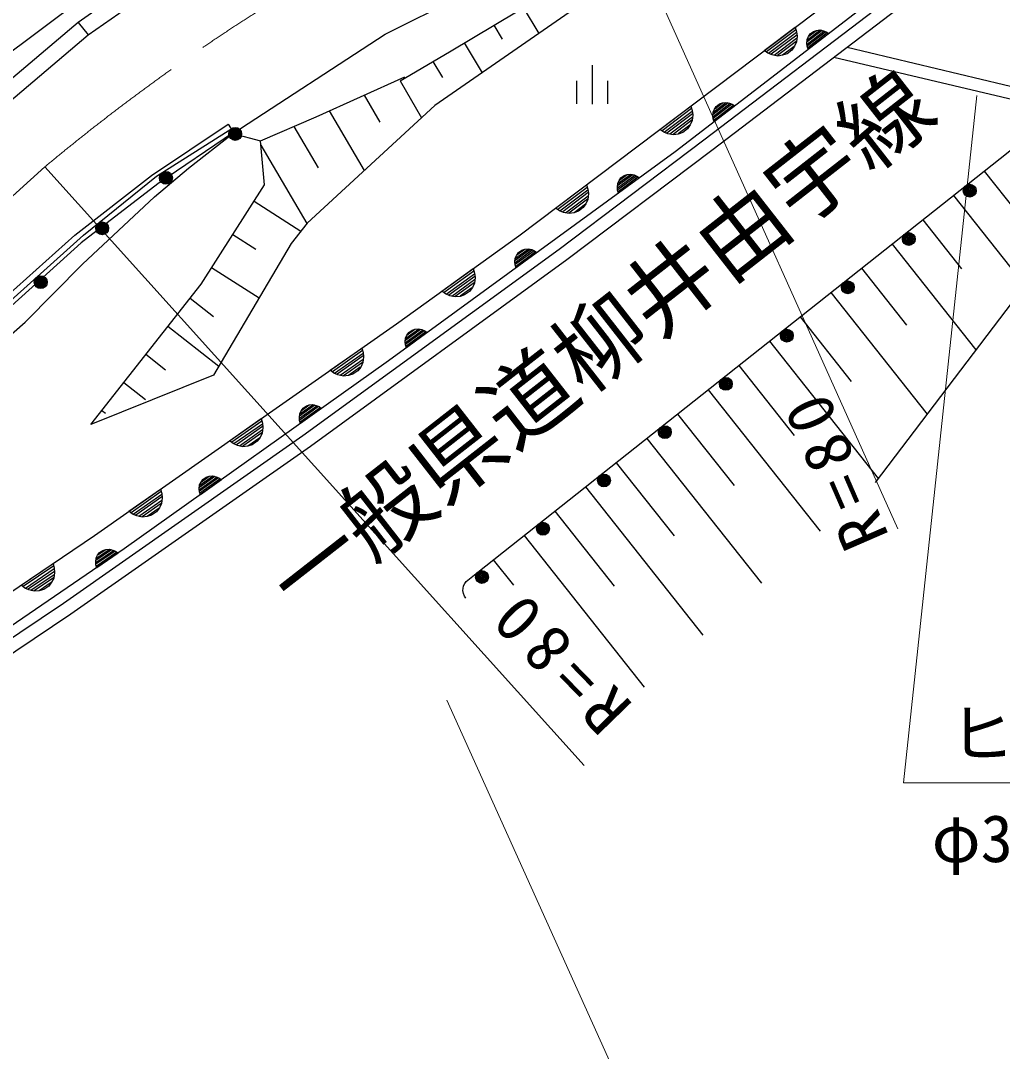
# Model space of a CAD drawing. Units: millimetres, scale not verified. Extents: x 40000 to 680000, y 20000 to 380000.
# Drawn here: x 262815 to 300848, y 240612 to 280546 of the extents above; entities that cross this region are included whole.
import ezdxf
from ezdxf.enums import TextEntityAlignment as Align

# ---------------------------------------------------------------- set-up
doc = ezdxf.new("R2010")
doc.units = ezdxf.units.MM
doc.header["$LTSCALE"] = 1000
doc.linetypes.add('CHAIN', pattern=[18.5, 12, -1.5, 3.5, -1.5])
for name, color, linetype, lineweight in [('M-BGD', 7, 'Continuous', 25), ('M-BMK', 2, 'CHAIN', 13), ('M-STR-HTXT', 7, 'Continuous', 13)]:
    doc.layers.add(name, color=color, linetype=linetype, lineweight=lineweight)
doc.layers.add('M-BGD-HTXT', color=7, linetype='Continuous')
doc.styles.add('ＭＳ ゴシック', font='')
doc.styles.get('ＭＳ ゴシック').set_extended_font_data('MS Gothic')

# ---------------------------------------------------------------- blocks, each defined once
blk = doc.blocks.new('BUHIN3')
at = {"color": 7, "linetype": 'Continuous', "lineweight": 25}
for p, q in [((-530, 530), (530, -530)), ((316, 533), (952, -104)), ((-533, -315), (103, -952))]:
    blk.add_line(p, q, dxfattribs=at)

msp = doc.modelspace()

# ---------------------------------------------------------------- linework, layer by layer
at = {"layer": 'M-BGD'}
for p, q in [((289174, 284409), (278858, 277253)), ((282115, 272207), (298280, 284415)), ((299388, 284104), (288175, 275467)), ((276931, 280027), (284257, 283666)), ((269184, 283374), (265043, 280478)), ((265427, 279991), (269539, 282866)), ((260677, 278032), (266770, 282585)), ((279425, 279340), (284001, 282074)), ((297688, 282314), (289287, 275914)), ((297991, 281916), (289588, 275515)), ((282285, 281049), (282884, 280046)), ((265043, 280478), (258592, 275002)), ((265043, 280478), (265427, 279991)), ((281141, 280365), (281464, 279825)), ((259007, 274541), (265427, 279991)), ((271036, 276173), (276931, 280027)), ((291620, 279385), (292817, 280289)), ((292843, 280191), (291706, 279332)), ((291792, 279280), (292870, 280094)), ((292881, 279985), (291897, 279242)), ((292817, 280289), (292873, 280115)), ((292873, 280115), (292892, 279946)), ((292892, 279946), (292875, 279726)), ((293285, 279639), (293936, 280141)), ((293862, 280163), (293286, 279719)), ((294006, 280116), (293293, 279567)), ((293295, 279805), (293775, 280175)), ((293311, 279502), (294064, 280082)), ((294122, 280048), (293330, 279437)), ((293338, 279926), (293408, 280028)), ((293643, 280152), (293348, 279925)), ((293408, 280028), (293531, 280122)), ((293531, 280122), (293647, 280164)), ((293647, 280164), (293771, 280184)), ((293771, 280184), (293915, 280156)), ((293915, 280156), (294022, 280116)), ((294022, 280116), (294122, 280048)), ((279997, 279681), (280690, 278523)), ((292007, 279207), (292878, 279865)), ((292863, 279736), (292138, 279189)), ((292336, 279220), (292781, 279557)), ((292797, 279555), (292690, 279404)), ((292875, 279726), (292797, 279555)), ((293277, 279665), (293287, 279812)), ((293291, 279553), (293277, 279665)), ((293287, 279812), (293338, 279926)), ((293330, 279437), (293291, 279553)), ((277512, 278218), (279425, 279340)), ((291768, 279281), (291620, 279385)), ((291928, 279218), (291768, 279281)), ((292144, 279175), (291928, 279218)), ((292330, 279202), (292144, 279175)), ((292505, 279264), (292330, 279202)), ((292690, 279404), (292505, 279264)), ((294835, 279512), (303577, 277436)), ((278788, 278966), (279155, 278339)), ((303078, 277041), (294321, 279121)), ((274263, 276822), (277697, 278370)), ((277512, 278218), (278351, 276786)), ((276124, 277661), (276737, 276615)), ((280533, 259184), (304154, 277892)), ((278858, 277253), (273911, 272693)), ((287578, 276333), (288775, 277237)), ((288775, 277237), (288831, 277063)), ((289641, 276833), (290293, 277335)), ((290219, 277357), (289643, 276913)), ((290363, 277310), (289650, 276760)), ((289652, 276999), (290131, 277368)), ((289668, 276696), (290421, 277275)), ((290478, 277241), (289686, 276631)), ((289694, 277120), (289765, 277221)), ((290000, 277346), (289705, 277119)), ((289765, 277221), (289887, 277316)), ((289887, 277316), (290003, 277358)), ((290003, 277358), (290127, 277378)), ((290127, 277378), (290272, 277350)), ((290272, 277350), (290379, 277309)), ((290379, 277309), (290478, 277241)), ((272104, 275888), (274263, 276822)), ((274768, 277049), (276125, 274734)), ((288802, 277139), (287665, 276280)), ((287751, 276228), (288828, 277042)), ((288840, 276933), (287855, 276190)), ((287966, 276155), (288837, 276813)), ((288831, 277063), (288851, 276894)), ((288851, 276894), (288833, 276674)), ((289634, 276859), (289644, 277005)), ((289648, 276746), (289634, 276859)), ((289644, 277005), (289694, 277120)), ((267891, 274548), (270850, 276529)), ((268085, 274520), (270995, 276367)), ((270850, 276529), (271057, 276217)), ((273405, 276450), (274348, 274841)), ((288821, 276684), (288097, 276137)), ((288294, 276169), (288740, 276505)), ((288649, 276352), (288464, 276212)), ((288756, 276503), (288649, 276352)), ((288833, 276674), (288756, 276503)), ((289686, 276631), (289648, 276746)), ((271057, 276217), (268125, 274223)), ((269321, 274827), (271036, 276173)), ((271036, 276173), (272104, 275888)), ((287727, 276229), (287578, 276333)), ((287887, 276166), (287727, 276229)), ((288103, 276123), (287887, 276166)), ((288289, 276150), (288103, 276123)), ((288464, 276212), (288289, 276150)), ((272268, 274190), (272104, 275888)), ((272121, 275717), (273901, 272681)), ((289287, 275914), (283674, 271680)), ((288175, 275467), (277069, 267369)), ((289588, 275515), (283972, 271278)), ((268007, 273713), (269321, 274827)), ((264910, 272240), (267891, 274548)), ((265250, 272236), (268085, 274520)), ((285938, 274068), (286603, 274553)), ((286530, 274577), (285942, 274148)), ((286672, 274526), (285945, 273995)), ((285946, 274240), (285999, 274354)), ((285954, 274234), (286442, 274590)), ((285962, 273930), (286729, 274490)), ((286786, 274454), (285978, 273865)), ((285999, 274354), (286072, 274453)), ((286311, 274572), (286010, 274352)), ((286072, 274453), (286197, 274545)), ((286197, 274545), (286314, 274583)), ((286314, 274583), (286439, 274600)), ((286439, 274600), (286582, 274568)), ((286582, 274568), (286688, 274525)), ((286688, 274525), (286786, 274454)), ((300142, 274715), (301390, 273139)), ((268125, 274223), (265166, 271932)), ((269805, 270340), (272268, 274190)), ((283537, 273281), (284734, 274185)), ((284761, 274087), (283623, 273228)), ((283710, 273176), (284787, 273990)), ((284734, 274185), (284790, 274011)), ((284790, 274011), (284809, 273842)), ((285932, 274094), (285946, 274240)), ((285943, 273981), (285932, 274094)), ((285978, 273865), (285943, 273981)), ((265208, 271115), (268007, 273713)), ((284799, 273881), (283814, 273138)), ((283925, 273103), (284795, 273761)), ((284780, 273632), (284056, 273085)), ((284792, 273622), (284715, 273451)), ((284809, 273842), (284792, 273622)), ((298953, 273773), (301714, 270287)), ((271857, 273548), (273669, 272389)), ((283686, 273177), (283537, 273281)), ((283846, 273114), (283686, 273177)), ((284422, 273160), (284248, 273099)), ((284253, 273117), (284699, 273453)), ((284608, 273300), (284422, 273160)), ((284715, 273451), (284608, 273300)), ((284062, 273071), (283846, 273114)), ((284248, 273099), (284062, 273071)), ((297765, 272832), (299266, 270936)), ((273911, 272693), (273296, 271917)), ((251255, 259946), (264910, 272240)), ((251421, 259796), (265250, 272236)), ((271036, 272265), (271931, 271692)), ((277372, 268794), (282115, 272207)), ((265166, 271932), (251507, 259634)), ((273296, 271917), (270289, 266808)), ((283674, 271680), (273749, 264458)), ((281971, 271175), (282636, 271660)), ((282563, 271684), (281975, 271255)), ((282705, 271633), (281978, 271103)), ((281987, 271341), (282475, 271698)), ((281994, 271038), (282762, 271597)), ((282819, 271561), (282011, 270972)), ((282032, 271461), (282105, 271561)), ((282344, 271679), (282043, 271459)), ((282105, 271561), (282230, 271652)), ((282230, 271652), (282347, 271691)), ((282347, 271691), (282471, 271707)), ((282471, 271707), (282615, 271676)), ((282615, 271676), (282721, 271632)), ((282721, 271632), (282819, 271561)), ((296576, 271891), (299821, 267794)), ((283972, 271278), (274040, 264051)), ((281965, 271201), (281979, 271348)), ((281976, 271089), (281965, 271201)), ((281979, 271348), (282032, 271461)), ((302591, 271442), (295920, 262655)), ((262989, 268869), (265208, 271115)), ((270215, 270982), (272053, 269806)), ((279135, 270062), (280352, 270938)), ((280376, 270840), (279220, 270008)), ((280352, 270938), (280404, 270763)), ((280404, 270763), (280420, 270594)), ((282011, 270972), (281976, 271089)), ((295388, 270950), (297131, 268749)), ((279305, 269954), (280401, 270742)), ((280410, 270633), (279408, 269913)), ((279518, 269876), (280404, 270513)), ((280385, 270385), (279649, 269855)), ((280397, 270375), (280316, 270205)), ((280420, 270594), (280397, 270375)), ((265535, 264900), (269805, 270340)), ((279281, 269955), (279135, 270062)), ((279847, 269882), (280300, 270208)), ((280206, 270057), (280017, 269921)), ((280316, 270205), (280206, 270057)), ((294200, 270009), (297928, 265301)), ((269378, 269796), (270291, 269079)), ((279439, 269889), (279281, 269955)), ((279654, 269840), (279439, 269889)), ((279841, 269864), (279654, 269840)), ((280017, 269921), (279841, 269864)), ((261288, 267364), (262989, 268869)), ((265674, 260601), (277372, 268794)), ((293011, 269067), (294996, 266561)), ((268524, 268708), (270496, 267160)), ((277720, 268076), (278385, 268560)), ((278312, 268584), (277724, 268156)), ((278454, 268533), (277727, 268003)), ((277735, 268241), (278224, 268598)), ((277743, 267938), (278511, 268497)), ((278568, 268462), (277760, 267873)), ((277781, 268361), (277854, 268461)), ((278092, 268579), (277792, 268360)), ((277854, 268461), (277979, 268552)), ((277979, 268552), (278096, 268591)), ((278096, 268591), (278220, 268607)), ((278220, 268607), (278364, 268576)), ((278364, 268576), (278470, 268533)), ((278470, 268533), (278568, 268462)), ((277714, 268102), (277728, 268248)), ((277725, 267989), (277714, 268102)), ((277760, 267873), (277725, 267989)), ((277728, 268248), (277781, 268361)), ((291823, 268126), (296035, 262807)), ((267670, 267620), (268434, 267020)), ((274808, 266998), (276036, 267859)), ((276059, 267760), (274892, 266943)), ((274977, 266888), (276083, 267662)), ((276036, 267859), (276086, 267683)), ((276086, 267683), (276099, 267514)), ((277069, 267369), (266830, 260080)), ((276090, 267553), (275080, 266845)), ((275189, 266807), (276083, 267433)), ((276063, 267305), (275319, 266784)), ((276074, 267295), (275991, 267126)), ((276099, 267514), (276074, 267295)), ((290634, 267185), (292778, 264478)), ((270289, 266808), (265535, 264900)), ((274953, 266889), (274808, 266998)), ((275110, 266821), (274953, 266889)), ((275325, 266770), (275110, 266821)), ((275512, 266791), (275325, 266770)), ((275688, 266846), (275512, 266791)), ((275517, 266808), (275975, 267129)), ((275879, 266979), (275688, 266846)), ((275991, 267126), (275879, 266979)), ((266816, 266532), (267657, 265872)), ((289446, 266244), (293785, 260765)), ((273620, 265144), (274290, 265621)), ((274217, 265646), (273625, 265224)), ((274359, 265593), (273626, 265071)), ((273637, 265309), (274130, 265660)), ((273998, 265643), (273695, 265427)), ((273758, 265528), (273885, 265617)), ((273885, 265617), (274002, 265655)), ((274002, 265655), (274126, 265670)), ((274126, 265670), (274270, 265637)), ((274270, 265637), (274375, 265592)), ((274375, 265592), (274472, 265520)), ((265962, 265444), (266098, 265337)), ((273614, 265170), (273630, 265316)), ((273624, 265057), (273614, 265170)), ((273630, 265316), (273684, 265429)), ((273642, 265006), (274416, 265557)), ((274472, 265520), (273658, 264940)), ((273684, 265429), (273758, 265528)), ((288258, 265302), (290453, 262530)), ((270908, 264267), (272137, 265128)), ((272160, 265029), (270993, 264212)), ((271077, 264157), (272183, 264931)), ((272191, 264822), (271180, 264114)), ((272137, 265128), (272187, 264952)), ((272200, 264783), (272175, 264564)), ((272187, 264952), (272200, 264783)), ((273658, 264940), (273624, 265057)), ((273749, 264458), (264476, 257969)), ((271289, 264076), (272183, 264702)), ((272163, 264574), (271420, 264053)), ((271618, 264077), (272076, 264398)), ((272091, 264395), (271979, 264248)), ((272175, 264564), (272091, 264395)), ((274040, 264051), (264759, 257557)), ((271053, 264158), (270908, 264267)), ((271211, 264090), (271053, 264158)), ((271425, 264039), (271211, 264090)), ((271612, 264060), (271425, 264039)), ((271789, 264115), (271612, 264060)), ((271979, 264248), (271789, 264115)), ((287069, 264361), (291512, 258751)), ((285881, 263420), (288128, 260582)), ((269742, 262383), (270412, 262860)), ((270339, 262885), (269747, 262463)), ((270481, 262832), (269748, 262310)), ((269759, 262549), (270252, 262900)), ((269764, 262245), (270538, 262796)), ((270120, 262882), (269817, 262666)), ((269880, 262767), (270006, 262857)), ((270006, 262857), (270124, 262894)), ((270124, 262894), (270248, 262909)), ((270248, 262909), (270392, 262876)), ((270392, 262876), (270497, 262831)), ((270497, 262831), (270594, 262759)), ((267009, 261536), (268238, 262397)), ((268238, 262397), (268287, 262221)), ((269736, 262409), (269751, 262555)), ((269745, 262296), (269736, 262409)), ((269751, 262555), (269806, 262668)), ((270594, 262759), (269780, 262180)), ((269806, 262668), (269880, 262767)), ((284692, 262479), (289239, 256738)), ((268261, 262298), (267093, 261481)), ((267178, 261426), (268284, 262200)), ((268291, 262091), (267281, 261383)), ((268301, 262052), (268275, 261833)), ((268287, 262221), (268301, 262052)), ((269780, 262180), (269745, 262296)), ((267390, 261345), (268284, 261971)), ((268264, 261843), (267520, 261322)), ((267719, 261346), (268176, 261667)), ((268192, 261664), (268080, 261517)), ((268275, 261833), (268192, 261664)), ((267154, 261427), (267009, 261536)), ((267312, 261359), (267154, 261427)), ((267526, 261308), (267312, 261359)), ((267713, 261329), (267526, 261308)), ((267889, 261384), (267713, 261329)), ((268080, 261517), (267889, 261384)), ((283504, 261537), (285803, 258634)), ((252352, 251563), (265674, 260601)), ((282316, 260596), (286966, 254724)), ((266830, 260080), (253122, 250710)), ((265729, 259555), (266408, 260019)), ((266476, 259990), (265733, 259482)), ((266336, 260045), (265735, 259634)), ((265749, 259720), (266249, 260061)), ((266117, 260046), (265809, 259836)), ((265874, 259936), (266002, 260023)), ((266002, 260023), (266121, 260058)), ((266121, 260058), (266245, 260071)), ((266245, 260071), (266388, 260035)), ((266388, 260035), (266492, 259988)), ((266492, 259988), (266588, 259915)), ((265723, 259581), (265742, 259727)), ((265731, 259468), (265723, 259581)), ((265742, 259727), (265799, 259838)), ((265748, 259416), (266532, 259952)), ((266588, 259915), (265763, 259350)), ((265799, 259838), (265874, 259936)), ((281127, 259655), (281905, 258673)), ((262833, 258674), (264074, 259516)), ((264096, 259417), (262916, 258617)), ((263000, 258561), (264117, 259318)), ((264123, 259209), (263102, 258517)), ((264074, 259516), (264121, 259339)), ((264121, 259339), (264132, 259170)), ((265763, 259350), (265731, 259468)), ((280141, 258874), (280533, 259184)), ((263211, 258477), (264114, 259090)), ((264092, 258961), (263341, 258452)), ((263539, 258473), (264002, 258787)), ((264017, 258784), (263903, 258639)), ((264104, 258951), (264017, 258784)), ((264132, 259170), (264104, 258951)), ((280022, 258742), (280077, 258814)), ((280077, 258814), (280141, 258874)), ((262976, 258562), (262833, 258674)), ((263133, 258492), (262976, 258562)), ((263346, 258437), (263133, 258492)), ((263533, 258456), (263346, 258437)), ((263711, 258508), (263533, 258456)), ((263903, 258639), (263711, 258508)), ((279951, 258462), (279956, 258548)), ((279970, 258349), (279951, 258462)), ((279956, 258548), (279978, 258649)), ((279978, 258649), (280022, 258742)), ((280010, 258250), (279970, 258349)), ((280059, 258171), (280010, 258250)), ((264476, 257969), (253311, 250460)), ((264759, 257557), (253590, 250046))]:
    msp.add_line(p, q, dxfattribs=at)
for centre, radius in [((271129, 276157), 249), ((271129, 276157), 220), ((271129, 276157), 191), ((271129, 276157), 161), ((271129, 276157), 132), ((271129, 276157), 97.5), ((271129, 276157), 67.5), ((271129, 276157), 38.7), ((271129, 276157), 7.5), ((268444, 274454), 249), ((268444, 274454), 220), ((268444, 274454), 191), ((268444, 274454), 161), ((268444, 274454), 132), ((268444, 274454), 97.5), ((268444, 274454), 67.5), ((268444, 274454), 38.7), ((268444, 274454), 7.5), ((299584, 273956), 249), ((299584, 273956), 220), ((299584, 273956), 191), ((299584, 273956), 161), ((299584, 273956), 132), ((299584, 273956), 97.5), ((299584, 273956), 67.5), ((299584, 273956), 38.7), ((299584, 273956), 7.5), ((265974, 272500), 249), ((265974, 272500), 220), ((265974, 272500), 191), ((265974, 272500), 161), ((265974, 272500), 132), ((265974, 272500), 97.5), ((265974, 272500), 67.5), ((265974, 272500), 38.7), ((265974, 272500), 7.5), ((297222, 272085), 249), ((297222, 272085), 220), ((297222, 272085), 191), ((297222, 272085), 161), ((297222, 272085), 132), ((297222, 272085), 97.5), ((297222, 272085), 67.5), ((297222, 272085), 38.7), ((297222, 272085), 7.5), ((263595, 270412), 249), ((263595, 270412), 220), ((263595, 270412), 191), ((263595, 270412), 161), ((263595, 270412), 132), ((263595, 270412), 97.5), ((263595, 270412), 67.5), ((263595, 270412), 38.7), ((263595, 270412), 7.5), ((294860, 270214), 249), ((294860, 270214), 220), ((294860, 270214), 191), ((294860, 270214), 161), ((294860, 270214), 132), ((294860, 270214), 97.5), ((294860, 270214), 67.5), ((294860, 270214), 38.7), ((294860, 270214), 7.5), ((292498, 268343), 249), ((292498, 268343), 220), ((292498, 268343), 191), ((292498, 268343), 161), ((292498, 268343), 132), ((292498, 268343), 97.5), ((292498, 268343), 67.5), ((292498, 268343), 38.7), ((292498, 268343), 7.5), ((290136, 266472), 249), ((290136, 266472), 220), ((290136, 266472), 191), ((290136, 266472), 161), ((290136, 266472), 132), ((290136, 266472), 97.5), ((290136, 266472), 67.5), ((290136, 266472), 38.7), ((290136, 266472), 7.5), ((287774, 264602), 249), ((287774, 264602), 220), ((287774, 264602), 191), ((287774, 264602), 161), ((287774, 264602), 132), ((287774, 264602), 97.5), ((287774, 264602), 67.5), ((287774, 264602), 38.7), ((287774, 264602), 7.5), ((285412, 262731), 249), ((285412, 262731), 220), ((285412, 262731), 191), ((285412, 262731), 161), ((285412, 262731), 132), ((285412, 262731), 97.5), ((285412, 262731), 67.5), ((285412, 262731), 38.7), ((285412, 262731), 7.5), ((283049, 260860), 249), ((283049, 260860), 220), ((283049, 260860), 191), ((283049, 260860), 161), ((283049, 260860), 132), ((283049, 260860), 97.5), ((283049, 260860), 67.5), ((283049, 260860), 38.7), ((283049, 260860), 7.5), ((280687, 258989), 249), ((280687, 258989), 220), ((280687, 258989), 191), ((280687, 258989), 161), ((280687, 258989), 132), ((280687, 258989), 97.5), ((280687, 258989), 67.5), ((280687, 258989), 38.7), ((280687, 258989), 7.5)]:
    msp.add_circle(centre, radius, dxfattribs=at)
at = {"layer": 'M-BMK'}
msp.add_line((251596, 263925), (263751, 274878), dxfattribs=at)
msp.add_arc((314991, 213441), 80000, 112.15497, 129.8288, dxfattribs=at)
at = {"layer": 'M-STR-HTXT'}
for p, q in [((284822, 287534), (296800, 260855)), ((299858, 277641), (297016, 251010)), ((284652, 251683), (263751, 274878)), ((285975, 239470), (279320, 254216)), ((297016, 251010), (315370, 251010))]:
    msp.add_line(p, q, dxfattribs=at)

# ---------------------------------------------------------------- block references
at = {"layer": 'M-BGD', "rotation": 315.00987}
msp.add_blockref('BUHIN3', (284952, 278065), dxfattribs=at)

# ---------------------------------------------------------------- texts
at = {"layer": 'M-BGD-HTXT', "style": 'ＭＳ ゴシック'}
msp.add_text('一般県道柳井由宇線', height=2566, rotation=38, dxfattribs=at).set_placement((274108, 256779), align=Align.BOTTOM_LEFT)
at = {"layer": 'M-STR-HTXT', "style": 'ＭＳ ゴシック'}
for s, p in [('ヒューム管', (298811, 251459)), ('φ300 L=9.0', (298113, 247390))]:
    msp.add_text(s, height=1833, rotation=0.1, dxfattribs=at).set_placement(p, align=Align.BOTTOM_LEFT)
at = {"layer": 'M-STR-HTXT', "char_height": 1833, "attachment_point": 7, "style": 'ＭＳ ゴシック'}
for insert, rotation in [((296502, 260579), 113.5), ((286623, 254035), 134.2)]:
    msp.add_mtext('\\T1.32;R=80', dxfattribs=dict(at, insert=insert, rotation=rotation))

doc.saveas('drawing.dxf')
